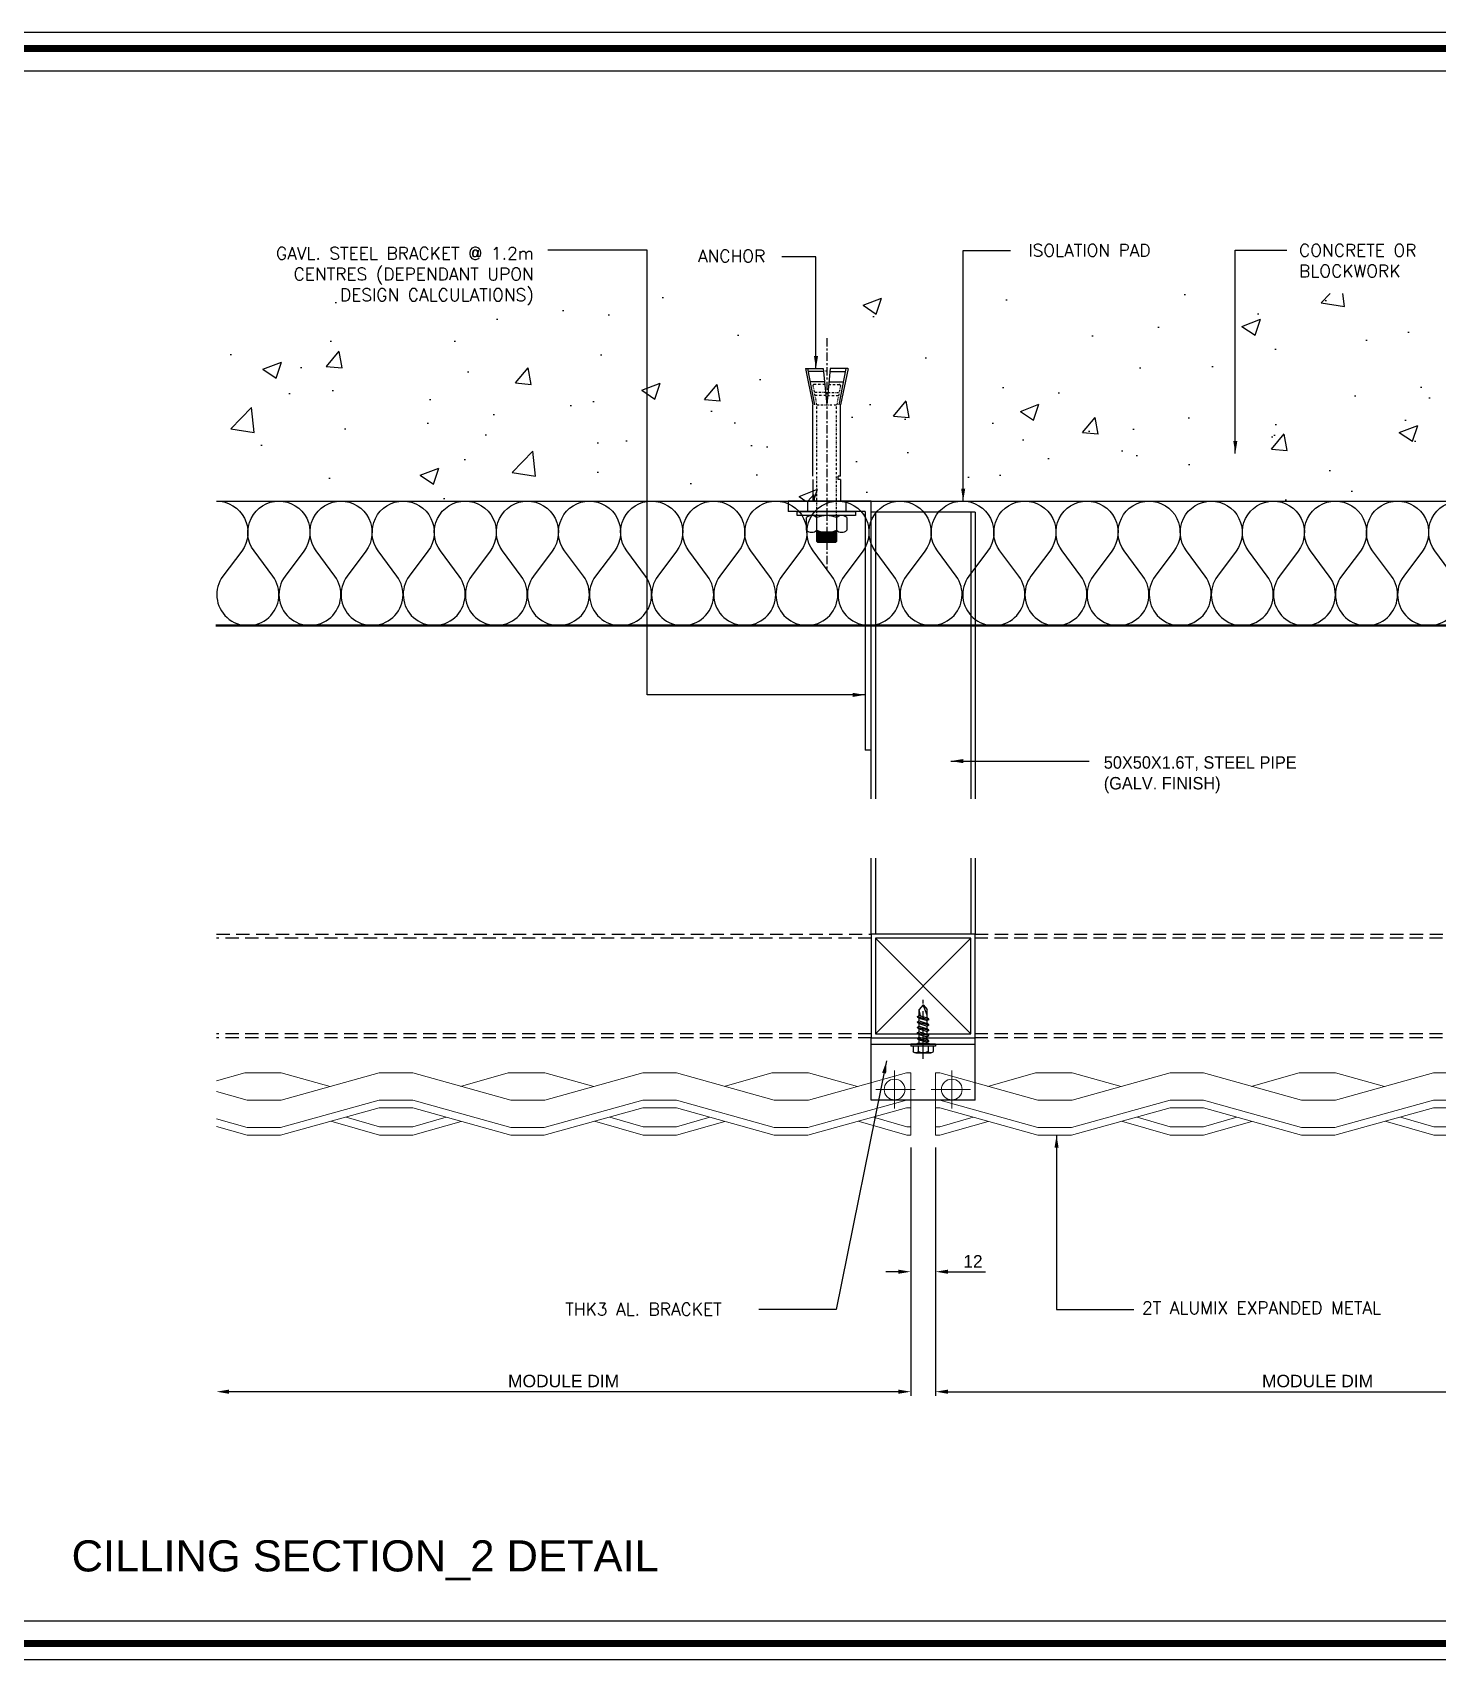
# Model space of a CAD drawing. Header units: millimetres. Extents: x 1664 to 41320, y 4122 to 31095.
# Drawn here: x 2793 to 3470, y 5868 to 6652 of the extents above; entities that cross this region are included whole.
import ezdxf

# ---------------------------------------------------------------- set-up
doc = ezdxf.new("R2010")
doc.units = ezdxf.units.MM
for name, pattern in [('CENTER', [7, 4, -1, 1, -1]), ('DASHDOTX2', [2, 1, -0.5, 0, -0.5]), ('DASHED2', [9.525, 6.35, -3.175]), ('HIDDEN', [0.375, 0.25, -0.125])]:
    doc.linetypes.add(name, pattern=pattern)
doc.layers.get('DEFPOINTS').update_dxf_attribs({"color": 150})
for name, color, linetype in [('3', 3, 'Continuous'), ('4', 7, 'Continuous'), ('Bolt', 1, 'Continuous'), ('BREATHER', 150, 'Continuous'), ('D-LINE', 7, 'Continuous'), ('DIM', 7, 'Continuous'), ('Dims', 1, 'Continuous'), ('FASTENER', 1, 'Continuous'), ('INSULATION', 2, 'Continuous'), ('nt', 34, 'Continuous'), ('Pressings', 3, 'Continuous'), ('Structure', 6, 'Continuous'), ('TE 07', 7, 'Continuous'), ('TEXT', 3, 'Continuous')]:
    doc.layers.add(name, color=color, linetype=linetype)
doc.styles.get("Standard").update_dxf_attribs({"font": 'arial.ttf'})
doc.styles.add('style1', font='simplex.shx')
doc.dimstyles.new('Telling', dxfattribs={"dimscale": 2, "dimtxt": 3, "dimasz": 3, "dimexe": 1, "dimexo": 3, "dimgap": 1, "dimtad": 1, "dimdec": 1, "dimrnd": 1, "dimdsep": 46, "dimtxsty": 'Standard', "dimcen": 3, "dimclrd": 1, "dimclre": 1, "dimclrt": 2, "dimadec": 0, "dimazin": 0, "dimtfac": 1, "dimtdec": 1, "dimtofl": 0, "dimtmove": 0, "dimatfit": 0, "dimfxl": 1, "dimtolj": 1, "dimtzin": 0, "dimlwe": -1, "dimarcsym": 0})

# ---------------------------------------------------------------- blocks, each defined once
blk = doc.blocks.new('AL-TEMPLATE')
at = {"color": 9, "const_width": 2.5}
blk.add_lwpolyline([(1976.34, 1509.45), (2808.34, 1509.45), (2808.34, 927.05), (1976.34, 927.05)], close=True, dxfattribs=at)
at = {"layer": 'nt', "color": 254, "linetype": 'Continuous', "ltscale": 2}
blk.add_lwpolyline([(1972.34, 1515.25), (1972.34, 921.25), (2812.34, 921.25), (2812.34, 1515.25)], close=True, dxfattribs=at)
at = {"layer": 'TE 07'}
blk.add_lwpolyline([(1984.07, 1501.32), (2709.08, 1501.32), (2709.08, 935.18), (1984.07, 935.18)], close=True, dxfattribs=at)
blk = doc.blocks.new('insulation')
at = {"layer": 'INSULATION'}
blk.add_lwpolyline([(0, 0, -0.617201), (0.402, 0.202), (0.603, 0.051, 1.982887), (0.603, 0.452), (0.401, 0.301, -0.611246), (0, 0.5, -0.615926), (0.402, 0.701), (0.603, 0.55, 1.982887), (0.603, 0.95), (0.401, 0.8, -0.611246), (0, 0.999, -0.615926), (0.402, 1.199), (0.603, 1.049, 1.982887), (0.603, 1.449), (0.401, 1.299, -0.611246), (0, 1.498, -0.615926), (0.402, 1.698), (0.603, 1.548, 1.982887), (0.603, 1.948), (0.401, 1.798, -0.611246), (0, 1.996, -0.615925), (0.402, 2.197), (0.603, 2.047, 1.982887), (0.603, 2.447), (0.401, 2.297, -0.611245), (0, 2.495, -0.615926), (0.402, 2.696), (0.603, 2.546, 1.982887), (0.603, 2.946), (0.401, 2.795, -0.611245), (0, 2.994, -0.615926), (0.402, 3.195), (0.603, 3.044, 1.982887), (0.603, 3.445), (0.401, 3.294, -0.611245), (0, 3.493, -0.615926), (0.402, 3.694), (0.603, 3.543, 1.982887), (0.603, 3.944), (0.401, 3.793, -0.611245), (0, 3.992, -0.615926), (0.402, 4.193), (0.603, 4.042, 1.982887), (0.603, 4.442), (0.401, 4.292, -0.611246), (0, 4.491, -0.615925), (0.402, 4.691), (0.603, 4.541, 1.982887), (0.603, 4.941), (0.401, 4.791, -0.611246), (0, 4.99, -0.615926), (0.402, 5.19), (0.603, 5.04, 1.982887), (0.603, 5.44), (0.401, 5.29, -0.611246), (0, 5.488, -0.615926), (0.402, 5.689), (0.603, 5.539, 1.982887), (0.603, 5.939), (0.401, 5.789, -0.611246), (0, 5.987, -0.003501), (0, 5.991, -0.003501)], format="xyb", dxfattribs=at)
blk = doc.blocks.new('al-anchor')
at = {"layer": 'Bolt', "linetype": 'CENTER'}
blk.add_line((450.14, 842.38), (450.14, 731.04), dxfattribs=at)
at = {"layer": 'Bolt'}
for p, q in [((439.86, 827.7), (443.41, 810.18)), ((439.91, 827.7), (448.48, 827.7)), ((440.85, 827.7), (444.33, 810.28)), ((448.61, 826.25), (441.21, 826.25)), ((448.48, 827.7), (450.14, 810.18)), ((451.8, 827.7), (450.14, 810.18)), ((451.66, 826.25), (459.07, 826.25)), ((460.37, 827.7), (451.8, 827.7)), ((459.43, 827.7), (455.95, 810.28)), ((460.42, 827.7), (456.87, 810.28)), ((449.08, 821.34), (442.12, 821.34)), ((451.19, 821.34), (458.16, 821.34)), ((443.41, 775.78), (443.41, 810.18)), ((456.87, 775.78), (456.87, 810.28)), ((443.41, 774.2), (443.41, 763.88)), ((455.68, 774.2), (455.68, 775.78)), ((456.87, 775.78), (455.68, 775.78)), ((456.87, 774.2), (455.68, 774.2)), ((456.87, 774.2), (456.87, 763.88)), ((440.9, 763.88), (440.9, 758.88)), ((459.37, 763.88), (440.9, 763.88)), ((459.37, 763.88), (459.37, 758.88)), ((440.39, 749.86), (440.39, 755.86)), ((445.39, 744.36), (445.39, 755.86)), ((454.89, 755.86), (454.89, 744.36)), ((459.89, 755.86), (459.89, 749.86)), ((454.89, 748.86), (445.39, 748.86)), ((454.89, 748.36), (445.39, 748.36)), ((454.89, 747.86), (445.39, 747.86)), ((454.89, 747.36), (445.39, 747.36)), ((454.89, 746.86), (445.39, 746.86)), ((454.89, 746.36), (445.39, 746.36)), ((454.89, 745.86), (445.39, 745.86)), ((454.89, 745.36), (445.39, 745.36)), ((454.89, 744.86), (445.39, 744.86)), ((454.89, 744.36), (445.39, 744.36)), ((445.39, 744.36), (445.89, 743.86)), ((454.39, 743.86), (445.89, 743.86)), ((454.39, 743.86), (454.89, 744.36))]:
    blk.add_line(p, q, dxfattribs=at)
at = {"layer": 'Bolt', "linetype": 'DASHDOTX2'}
for p, q in [((443.46, 819.5), (445.3, 810.28)), ((449.21, 819.98), (443.96, 819.98)), ((449.57, 816.12), (444.14, 816.12)), ((450.7, 816.12), (456.14, 816.12)), ((451.07, 819.98), (456.31, 819.98)), ((456.81, 819.5), (454.98, 810.28)), ((449.7, 814.8), (444.4, 814.8)), ((445.39, 755.86), (445.39, 810.18)), ((445.39, 810.18), (454.89, 810.18)), ((450.58, 814.8), (455.88, 814.8)), ((454.89, 755.86), (454.89, 810.18))]:
    blk.add_line(p, q, dxfattribs=at)
at = {"layer": 'Bolt'}
blk.add_lwpolyline([(436, 758.88), (464, 758.88), (464, 756.88), (436, 756.88)], close=True, dxfattribs=at)
at = {"layer": 'Bolt', "linetype": 'DASHDOTX2'}
for centre, start, end in [((443.98, 819.46), 91.52986, 176.30446), ((456.3, 819.46), 3.69554, 88.47014)]:
    blk.add_arc(centre, 0.513, start, end, dxfattribs=at)
at = {"layer": 'Bolt'}
for centre, radius, start, end in [((442.89, 753.3), 3.58, 45.68303, 134.31697), ((450.14, 745.29), 11.58, 65.79031, 114.20969), ((457.39, 753.3), 3.58, 45.68303, 134.31697), ((442.89, 752.42), 3.58, 225.68303, 314.31697), ((450.14, 760.42), 11.58, 245.79031, 294.20969), ((457.39, 752.42), 3.58, 225.68303, 314.31697)]:
    blk.add_arc(centre, radius, start, end, dxfattribs=at)
blk = doc.blocks.new('AL-BRACKET')
at = {"layer": 'Pressings'}
for p, q in [((-5145.55, 4124.62), (-5185.55, 4124.62)), ((-5185.55, 4124.62), (-5185.55, 4119.62)), ((-5145.55, 4004.62), (-5145.55, 4124.62)), ((-5148.55, 4119.62), (-5185.55, 4119.62)), ((-5148.55, 4119.62), (-5148.55, 4004.62)), ((-5145.55, 4004.62), (-5148.55, 4004.62))]:
    blk.add_line(p, q, dxfattribs=at)
blk = doc.blocks.new('50-50pipe')
at = {"layer": '3', "color": 4}
for p, q in [((3102.75, 2830.48), (3056.75, 2784.48)), ((3056.75, 2830.48), (3102.75, 2784.48))]:
    blk.add_line(p, q, dxfattribs=at)
for points in [[(3054.75, 2782.48), (3104.75, 2782.48), (3104.75, 2832.48), (3054.75, 2832.48)], [(3056.75, 2784.48), (3102.75, 2784.48), (3102.75, 2830.48), (3056.75, 2830.48)]]:
    blk.add_lwpolyline(points, close=True, dxfattribs=at)
blk = doc.blocks.new('ex-m')
at = {"color": 1, "linetype": 'Continuous', "lineweight": 5}
for p, q in [((592109.99, -469713.67), (592107.05, -469713.67)), ((592125.73, -469713.67), (592109.99, -469718.05)), ((592109.99, -469713.67), (592117.86, -469715.86)), ((592125.73, -469713.67), (592131.11, -469713.67)), ((592146.84, -469718.05), (592131.11, -469713.67)), ((592146.45, -469713.67), (592138.78, -469715.86)), ((592149.39, -469713.67), (592146.45, -469713.67)), ((592109.99, -469718.05), (592107.05, -469718.05)), ((592125.73, -469718.05), (592109.88, -469722.42)), ((592125.73, -469718.05), (592131.11, -469718.05)), ((592146.84, -469722.42), (592131.11, -469718.05)), ((592149.39, -469718.05), (592146.84, -469718.05)), ((592109.88, -469723.67), (592125.73, -469719.3)), ((592120.43, -469720.78), (592125.78, -469722.31)), ((592125.73, -469719.3), (592131.11, -469719.3)), ((592146.84, -469723.67), (592131.11, -469719.3)), ((592136.46, -469720.78), (592131.11, -469722.31)), ((592109.88, -469722.42), (592107.05, -469722.42)), ((592109.88, -469723.67), (592107.05, -469723.67)), ((592117.96, -469721.44), (592125.78, -469723.67)), ((592125.78, -469722.31), (592128.36, -469722.31)), ((592125.78, -469723.67), (592128.36, -469723.67)), ((592128.36, -469722.31), (592131.11, -469722.31)), ((592128.36, -469723.67), (592131.11, -469723.67)), ((592138.87, -469721.46), (592131.11, -469723.67)), ((592149.39, -469722.42), (592146.84, -469722.42)), ((592149.39, -469723.67), (592146.84, -469723.67))]:
    blk.add_line(p, q, dxfattribs=at)
blk = doc.blocks.new('*D11')
at = {"layer": 'DEFPOINTS', "color": 0, "transparency": 16777216}
for p in [(3216.14, 6120.24), (3228.14, 6120.24), (3228.14, 6054.43)]:
    blk.add_point(p, dxfattribs=at)
at = {"layer": 'Dims', "color": 1, "transparency": 16777216}
for p, q in [((3216.14, 6114.24), (3216.14, 6052.43)), ((3228.14, 6114.24), (3228.14, 6052.43))]:
    blk.add_line(p, q, dxfattribs=at)
at = {"layer": 'Dims', "color": 1, "lineweight": -2, "transparency": 16777216}
for p, q in [((3210.14, 6054.43), (3204.14, 6054.43)), ((3234.14, 6054.43), (3252.11, 6054.43))]:
    blk.add_line(p, q, dxfattribs=at)
at = {"layer": 'Dims', "color": 1, "transparency": 16777216}
for points in [[(3210.14, 6055.43), (3210.14, 6053.43), (3216.14, 6054.43)], [(3234.14, 6055.43), (3234.14, 6053.43), (3228.14, 6054.43)]]:
    blk.add_solid(points, dxfattribs=at)
at = {"layer": 'Dims', "color": 2, "transparency": 16777216, "insert": (3246.13, 6059.44), "char_height": 6, "attachment_point": 5}
blk.add_mtext('\\A1;12', dxfattribs=at)
blk = doc.blocks.new('*D12')
at = {"layer": 'DEFPOINTS', "color": 0, "transparency": 16777216}
for p in [(3596.24, 6124.32), (3228.14, 6120.24), (3596.24, 5996.61)]:
    blk.add_point(p, dxfattribs=at)
at = {"layer": 'Dims', "color": 1, "transparency": 16777216}
blk.add_line((3228.14, 6114.24), (3228.14, 5994.61), dxfattribs=at)
at = {"layer": 'Dims', "color": 1, "lineweight": -2, "transparency": 16777216}
blk.add_line((3234.14, 5996.61), (3590.24, 5996.61), dxfattribs=at)
at = {"layer": 'Dims', "color": 1, "transparency": 16777216}
for points in [[(3234.14, 5997.61), (3234.14, 5995.61), (3228.14, 5996.61)], [(3590.24, 5997.61), (3590.24, 5995.61), (3596.24, 5996.61)]]:
    blk.add_solid(points, dxfattribs=at)
at = {"layer": 'Dims', "color": 2, "transparency": 16777216, "insert": (3412.19, 6001.72), "char_height": 6, "attachment_point": 5}
blk.add_mtext('\\A1;MODULE DIM', dxfattribs=at)
blk = doc.blocks.new('*D13')
at = {"layer": 'DEFPOINTS', "color": 0, "transparency": 16777216}
for p in [(2881.64, 6141.22), (3216.14, 6120.24), (2881.64, 5996.61)]:
    blk.add_point(p, dxfattribs=at)
at = {"layer": 'Dims', "color": 1, "transparency": 16777216}
blk.add_line((3216.14, 6114.24), (3216.14, 5994.61), dxfattribs=at)
at = {"layer": 'Dims', "color": 1, "lineweight": -2, "transparency": 16777216}
blk.add_line((3210.14, 5996.61), (2887.64, 5996.61), dxfattribs=at)
at = {"layer": 'Dims', "color": 1, "transparency": 16777216}
for points in [[(2887.64, 5997.61), (2887.64, 5995.61), (2881.64, 5996.61)], [(3210.14, 5997.61), (3210.14, 5995.61), (3216.14, 5996.61)]]:
    blk.add_solid(points, dxfattribs=at)
at = {"layer": 'Dims', "color": 2, "transparency": 16777216, "insert": (3048.89, 6001.72), "char_height": 6, "attachment_point": 5}
blk.add_mtext('\\A1;MODULE DIM', dxfattribs=at)
blk = doc.blocks.new('5.5X32HHS')
at = {"layer": 'FASTENER', "color": 8, "linetype": 'CENTER', "ltscale": 0.15}
blk.add_line((-0.299, 0), (0.816, 0), dxfattribs=at)
at = {"layer": 'FASTENER', "extrusion": (0, 0, -1)}
for p, q in [((-0.19, 0.143), (-0.19, -0.142)), ((-0.057, 0.189), (-0.162, 0.189)), ((-0.057, 0.096), (-0.162, 0.096)), ((-0.022, 0.231), (-0.057, 0.231)), ((-0.057, 0.231), (-0.057, -0.231)), ((-0.022, 0.231), (-0.022, -0.231)), ((-0.057, -0.095), (-0.162, -0.095)), ((-0.057, -0.189), (-0.162, -0.189)), ((-0.022, -0.231), (-0.057, -0.231))]:
    blk.add_line(p, q, dxfattribs=at)
at = {"layer": 'FASTENER', "color": 9}
for p, q in [((0, 0.108), (-0.022, 0.108)), ((0, -0.108), (0, 0.108)), ((0, 0.077), (0.014, 0.077)), ((0.031, 0.108), (0.014, 0.077)), ((0.061, -0.077), (0.014, 0.077)), ((0.031, 0.108), (0.087, -0.108)), ((0.032, 0.108), (0.039, 0.108)), ((0.039, 0.108), (0.065, 0.077)), ((0.112, -0.077), (0.065, 0.077)), ((0.065, 0.077), (0.116, 0.077)), ((0.134, 0.108), (0.116, 0.077)), ((0.163, -0.077), (0.116, 0.077)), ((0.134, 0.108), (0.142, 0.108)), ((0.134, 0.108), (0.189, -0.108)), ((0.142, 0.108), (0.168, 0.077)), ((0.168, 0.077), (0.219, 0.077)), ((0.215, -0.077), (0.168, 0.077)), ((0.215, -0.077), (0.168, 0.077)), ((0.237, 0.108), (0.219, 0.077)), ((0.266, -0.077), (0.219, 0.077)), ((0.237, 0.108), (0.244, 0.108)), ((0.237, 0.108), (0.292, -0.108)), ((0.244, 0.108), (0.27, 0.077)), ((0.27, 0.077), (0.322, 0.077)), ((0.317, -0.077), (0.27, 0.077)), ((0.317, -0.077), (0.27, 0.077)), ((0.339, 0.108), (0.322, 0.077)), ((0.369, -0.077), (0.322, 0.077)), ((0.339, 0.108), (0.347, 0.108)), ((0.339, 0.108), (0.395, -0.108)), ((0.347, 0.108), (0.373, 0.077)), ((0.373, 0.077), (0.424, 0.077)), ((0.42, -0.077), (0.373, 0.077)), ((0.42, -0.077), (0.373, 0.077)), ((0.442, 0.108), (0.424, 0.077)), ((0.471, -0.077), (0.424, 0.077)), ((0.442, 0.108), (0.45, 0.108)), ((0.442, 0.108), (0.497, -0.108)), ((0.45, 0.108), (0.476, 0.077)), ((0.523, -0.077), (0.476, 0.077)), ((0.523, -0.077), (0.476, 0.077)), ((0.476, 0.077), (0.527, 0.077)), ((0.476, 0.077), (0.633, 0.077)), ((0.527, 0.077), (0.725, 0)), ((0.725, 0), (0.633, 0.077)), ((0.725, 0), (0.633, -0.077)), ((-0.02, -0.108), (0, -0.108)), ((0, -0.077), (0.061, -0.077)), ((0.087, -0.108), (0.061, -0.077)), ((0.087, -0.108), (0.094, -0.108)), ((0.094, -0.108), (0.112, -0.077)), ((0.112, -0.077), (0.163, -0.077)), ((0.189, -0.108), (0.163, -0.077)), ((0.189, -0.108), (0.197, -0.108)), ((0.197, -0.108), (0.215, -0.077)), ((0.215, -0.077), (0.266, -0.077)), ((0.292, -0.108), (0.266, -0.077)), ((0.292, -0.108), (0.3, -0.108)), ((0.3, -0.108), (0.317, -0.077)), ((0.317, -0.077), (0.369, -0.077)), ((0.395, -0.108), (0.369, -0.077)), ((0.395, -0.108), (0.402, -0.108)), ((0.402, -0.108), (0.42, -0.077)), ((0.42, -0.077), (0.471, -0.077)), ((0.497, -0.108), (0.471, -0.077)), ((0.497, -0.108), (0.505, -0.108)), ((0.505, -0.108), (0.523, -0.077)), ((0.515, -0.051), (0.633, -0.077)), ((0.523, -0.077), (0.574, -0.077)), ((0.523, -0.077), (0.633, -0.077))]:
    blk.add_line(p, q, dxfattribs=at)
at = {"layer": 'FASTENER'}
for centre, radius, start, end in [((-0.136, 0.143), 0.0537, 119.4537, 240.5463), ((-0.002, 0), 0.187, 149.1476, 210.8524), ((-0.136, -0.142), 0.0537, 119.4537, 240.5463)]:
    blk.add_arc(centre, radius, start, end, dxfattribs=at)

msp = doc.modelspace()

# ---------------------------------------------------------------- hatches: boundary and pattern name
at = {"layer": 'Structure'}
h = msp.add_hatch(dxfattribs=at)
h.set_pattern_fill('AR-CONC', color=256, scale=0.5, style=0)
h.set_pattern_definition([(50, (-3856.505, 4923.1), (91.0923, -7.96954), [9.525, -104.775]), (355, (-3856.51, 4923.1), (-17.6214, 95.5283), [7.62, -83.82]), (100.451, (-3848.91, 4922.43), (73.4713, 87.5583), [8.095, -89.045]), (46.1842, (-3856.5, 4948.5), (135.5395, -21.0212), [14.2875, -157.1625]), (96.6356, (-3845.21, 4946.74), (118.7021, 123.7128), [12.1425, -133.5675]), (351.184, (-3856.5, 4948.5), (118.7023, 123.7126), [11.43, -125.73]), (21, (-3843.805, 4942.15), (75.80744, -51.13276), [9.525, -104.775]), (326, (-3843.81, 4942.15), (30.901, 92.094), [7.62, -83.82]), (71.4514, (-3837.49, 4937.885), (106.7082, 40.9614), [8.095, -89.045]), (37.5, (-3856.505, 4923.096), (1.5443, 42.27752), [0, -82.804, 0, -85.09, 0, -84.1375]), (7.5, (-3856.505, 4923.096), (33.40983, 50.0903), [0, -48.514, 0, -80.899, 0, -32.0675]), (327.5, (-3884.826, 4923.096), (67.7953, -2.86437), [0, -31.75, 0, -99.06, 0, -131.445]), (317.5, (-3897.526, 4923.096), (74.0646, 12.71325), [0, -41.275, 0, -65.786, 0, -93.345])])
h.paths.add_polyline_path([(3596.2409, 6525.8662), (2881.6409, 6525.8662), (2881.6409, 6425.8662), (3596.2409, 6425.8662)])

# ---------------------------------------------------------------- linework, layer by layer
at = {"color": 3}
for p, q in [((3197.1409, 6137.1141), (3197.1409, 6167.1141)), ((3197.1409, 6167.1141), (3247.1409, 6167.1141)), ((3197.1409, 6164.1141), (3247.1409, 6164.1141)), ((3202.1409, 6167.1141), (3242.1409, 6167.1141)), ((3247.1409, 6137.1141), (3247.1409, 6167.1141)), ((3247.1409, 6137.1141), (3197.1409, 6137.1141))]:
    msp.add_line(p, q, dxfattribs=at)
at = {"color": 1, "linetype": 'Continuous', "lineweight": 5}
for p, q in [((2895.2338, 6150.239), (2881.6409, 6146.3628)), ((2904.0542, 6150.239), (2895.2338, 6150.239)), ((3166.8745, 6150.2391), (3158.0542, 6150.2391)), ((3214.0739, 6150.2391), (3166.8745, 6137.1141)), ((3166.8745, 6150.2391), (3190.4742, 6143.6766)), ((3214.0739, 6150.2391), (3216.1409, 6150.2391)), ((3216.1409, 6150.2391), (3216.1409, 6120.2391)), ((3228.1409, 6150.2391), (3230.2078, 6150.2391)), ((3228.1409, 6150.2391), (3228.1409, 6120.2391)), ((3277.4072, 6137.1141), (3230.2078, 6150.2391)), ((3276.2338, 6150.2391), (3253.2208, 6143.6766)), ((3285.0542, 6150.2391), (3276.2338, 6150.2391)), ((2896.4072, 6137.114), (2881.6409, 6141.2202)), ((2904.0542, 6137.114), (2896.4072, 6137.114)), ((3166.8745, 6137.1141), (3158.0542, 6137.1141)), ((3214.0739, 6137.1141), (3166.5412, 6123.9891)), ((3166.5412, 6120.2391), (3214.0739, 6133.3641)), ((3214.0739, 6137.1141), (3216.1409, 6137.1141)), ((3214.0739, 6133.3641), (3216.1409, 6133.3641)), ((3228.1409, 6137.1141), (3230.2078, 6137.1141)), ((3228.1409, 6133.3641), (3230.2078, 6133.3641)), ((3277.4072, 6123.9891), (3230.2078, 6137.1141)), ((3277.4072, 6120.2391), (3230.2078, 6133.3641)), ((3285.0542, 6137.1141), (3277.4072, 6137.1141)), ((2896.4072, 6123.9891), (2881.6409, 6128.0952)), ((2896.4072, 6120.2391), (2881.6409, 6124.3452)), ((2904.0542, 6123.9891), (2896.4072, 6123.9891)), ((3166.5412, 6123.9891), (3158.0542, 6123.9891)), ((3190.7749, 6126.9307), (3214.2405, 6120.2391)), ((3198.188, 6128.9003), (3214.2405, 6124.3226)), ((3214.2405, 6124.3226), (3216.1409, 6124.3226)), ((3228.1409, 6124.3226), (3230.2078, 6124.3226)), ((3246.2604, 6128.9003), (3230.2078, 6124.3226)), ((3253.5105, 6126.8842), (3230.2078, 6120.2391)), ((3285.0542, 6123.9891), (3277.4072, 6123.9891)), ((2904.0542, 6120.2391), (2896.4072, 6120.2391)), ((3166.5412, 6120.2391), (3158.0542, 6120.2391)), ((3214.2405, 6120.2391), (3216.1409, 6120.2391)), ((3228.1409, 6120.2391), (3230.2078, 6120.2391)), ((3285.0542, 6120.2391), (3277.4072, 6120.2391))]:
    msp.add_line(p, q, dxfattribs=at)
at = {"layer": '3', "color": 4}
for p, q in [((3197.1409, 6282.2647), (3197.1409, 6420.4476)), ((3247.1409, 6420.4476), (3197.1409, 6420.4476)), ((3199.1409, 6420.4476), (3199.1409, 6282.2647)), ((3245.1409, 6420.4476), (3245.1409, 6282.2647)), ((3247.1409, 6420.4476), (3247.1409, 6282.2647)), ((3197.1409, 6217.1141), (3197.1409, 6253.7835)), ((3199.1409, 6253.7835), (3199.1409, 6217.1141)), ((3245.1409, 6253.7835), (3245.1409, 6217.1141)), ((3247.1409, 6253.7835), (3247.1409, 6217.1141))]:
    msp.add_line(p, q, dxfattribs=at)
at = {"layer": '3', "color": 8, "linetype": 'DASHED2'}
for p, q in [((2881.6409, 6217.1141), (3197.1409, 6217.1141)), ((3197.1409, 6215.1141), (2881.6409, 6215.1141)), ((3247.1409, 6217.1141), (3596.2409, 6217.1141)), ((3596.2409, 6215.1141), (3247.1409, 6215.1141)), ((3197.1409, 6169.1141), (2881.6409, 6169.1141)), ((3197.1409, 6167.1141), (2881.6409, 6167.1141)), ((3596.2409, 6169.1141), (3247.1409, 6169.1141)), ((3596.2409, 6167.1141), (3247.1409, 6167.1141))]:
    msp.add_line(p, q, dxfattribs=at)
at = {"layer": 'BREATHER', "linetype": 'HIDDEN', "ltscale": 25, "const_width": 1}
msp.add_lwpolyline([(2881.1931, 6365.8662), (3596.2409, 6365.8662)], dxfattribs=at)
at = {"layer": 'D-LINE', "linetype": 'Continuous', "lineweight": 5}
for p, q in [((3208.3406, 6133.0512), (3208.3406, 6151.4534)), ((3235.9412, 6133.0512), (3235.9412, 6151.4534)), ((3199.3406, 6142.2523), (3218.3406, 6142.2523)), ((3244.9412, 6142.2523), (3225.9412, 6142.2523))]:
    msp.add_line(p, q, dxfattribs=at)
at = {"layer": 'D-LINE', "linetype": 'Continuous', "lineweight": 13}
for centre in [(3208.3406, 6142.2523), (3235.9412, 6142.2523)]:
    msp.add_circle(centre, 5, dxfattribs=at)
at = {"layer": 'Dims'}
msp.add_line((3089.159, 6546.7161), (3041.32, 6546.7161), dxfattribs=at)
at = {"layer": 'Structure'}
msp.add_line((2881.6409, 6425.8662), (3596.2409, 6425.8662), dxfattribs=at)

# ---------------------------------------------------------------- block references
for name, p in [('al-anchor', (2725.5034, 5661.9899)), ('AL-BRACKET', (8342.6918, 2301.2492)), ('50-50pipe', (142.3921, 3384.6365))]:
    msp.add_blockref(name, p)
at = {"xscale": 3, "yscale": 3, "zscale": 3}
for p in [(-1773417.1079, 1415291.2514), (-1773290.1079, 1415291.2515), (-1773036.1079, 1415291.2515), (-1772909.1079, 1415291.2515)]:
    msp.add_blockref('ex-m', p, dxfattribs=at)
at = {"layer": '4', "xscale": 1.32, "yscale": 1.32, "zscale": 1.32}
msp.add_blockref('AL-TEMPLATE', (169.628, 4651.5166), dxfattribs=at)
at = {"layer": 'DIM', "color": 8, "xscale": -25.39999999839347, "yscale": 25.40000000037253, "zscale": 25.4, "rotation": 270}
msp.add_blockref('5.5X32HHS', (3222.1351, 6164.6617), dxfattribs=at)
at = {"layer": 'TEXT', "xscale": 60, "yscale": 60, "zscale": 60, "rotation": 270}
for p in [(2881.6409, 6425.8662), (3241.0875, 6425.8638)]:
    msp.add_blockref('insulation', p, dxfattribs=at)

# ---------------------------------------------------------------- texts
at = {"layer": 'TEXT', "style": 'style1'}
msp.add_text('THK3 AL. BRACKET', height=6, dxfattribs=at).set_placement((3049.6851, 6033.3588, 0))
at = {"layer": 'TEXT'}
msp.add_text('CILLING SECTION_2 DETAIL', height=15, dxfattribs=at).set_placement((2811.8029, 5909.9826))
at = {"layer": 'TEXT', "char_height": 6, "attachment_point": 1, "style": 'style1'}
for s, insert, width in [('\\pxqr;GAVL. STEEL BRACKET @ 1.2m CENTRES (DEPENDANT UPON DESIGN CALCULATIONS)', (2886.8679, 6548.2307), 147.632721), ('ISOLATION PAD', (3272.8385, 6549.6904), 73.174538), ('CONCRETE OR \\PBLOCKWORK', (3403.2578, 6549.6904), 126.108726), ('ANCHOR', (3113.6576, 6546.9412), 43.608664), ('{\\fHY울릉도L|b0|i0|c129|p18;50X50X1.6T, STEEL PIPE\\P(GALV. FINISH)}', (3309.177, 6302.8636), 168.526773), ('2T ALUMIX EXPANDED METAL ', (3327.5954, 6040.0134), 166.239626)]:
    msp.add_mtext(s, dxfattribs=dict(at, insert=insert, width=width))

# ---------------------------------------------------------------- dimensions: what is measured, and where the dimension line sits
at = {"layer": 'Dims'}
for base, p1, p2, override, picture, middle in [((2881.6409, 5996.6113), (3216.1409, 6120.2391), (2881.6409, 6141.2202), {"dimse1": 0, "dimse2": 1}, '*D13', (3048.8909, 6001.7156)), ((3596.2409, 5996.6113), (3228.1409, 6120.2391), (3596.2409, 6124.3227), {"dimse1": 0, "dimse2": 1, "dimsd2": 0}, '*D12', (3412.1909, 6001.7156))]:
    dim = msp.add_linear_dim(base=base, p1=p1, p2=p2, text='MODULE DIM', dimstyle='Telling', override=override, dxfattribs=at)
    dim.commit()
    dim.dimension.update_dxf_attribs({"geometry": picture, "text_midpoint": middle})
dim = msp.add_linear_dim(base=(3228.1409, 6054.4252), p1=(3216.1409, 6120.2391), p2=(3228.1409, 6120.2391), dimstyle='Telling', dxfattribs=at)
dim.commit()
dim.dimension.update_dxf_attribs({"geometry": '*D11', "text_midpoint": (3246.1252, 6054.4252), "dimtype": 160})

# ---------------------------------------------------------------- leaders
for points in [[(3194.1409, 6332.4324), (3089.159, 6332.4324), (3089.159, 6546.7161)], [(3170.4948, 6489.6862), (3170.4948, 6543.5396), (3154.006, 6543.5396)], [(3241.414, 6425.8662), (3241.414, 6546.5593), (3264.296, 6546.5593)], [(3372.545, 6448.7992), (3372.545, 6546.7198), (3397.3815, 6546.7198)], [(3235.4281, 6300.5218), (3302.069, 6300.5218)], [(3204.5103, 6156.0022), (3180.2887, 6036.2197), (3143.0063, 6036.2197)], [(3286.4122, 6120.2391), (3286.4122, 6036.2197), (3323.6946, 6036.2197)]]:
    msp.add_leader(points, dimstyle='Telling', override={"dimgap": 1, "dimtad": 0}, dxfattribs=at)

doc.saveas('drawing.dxf')
